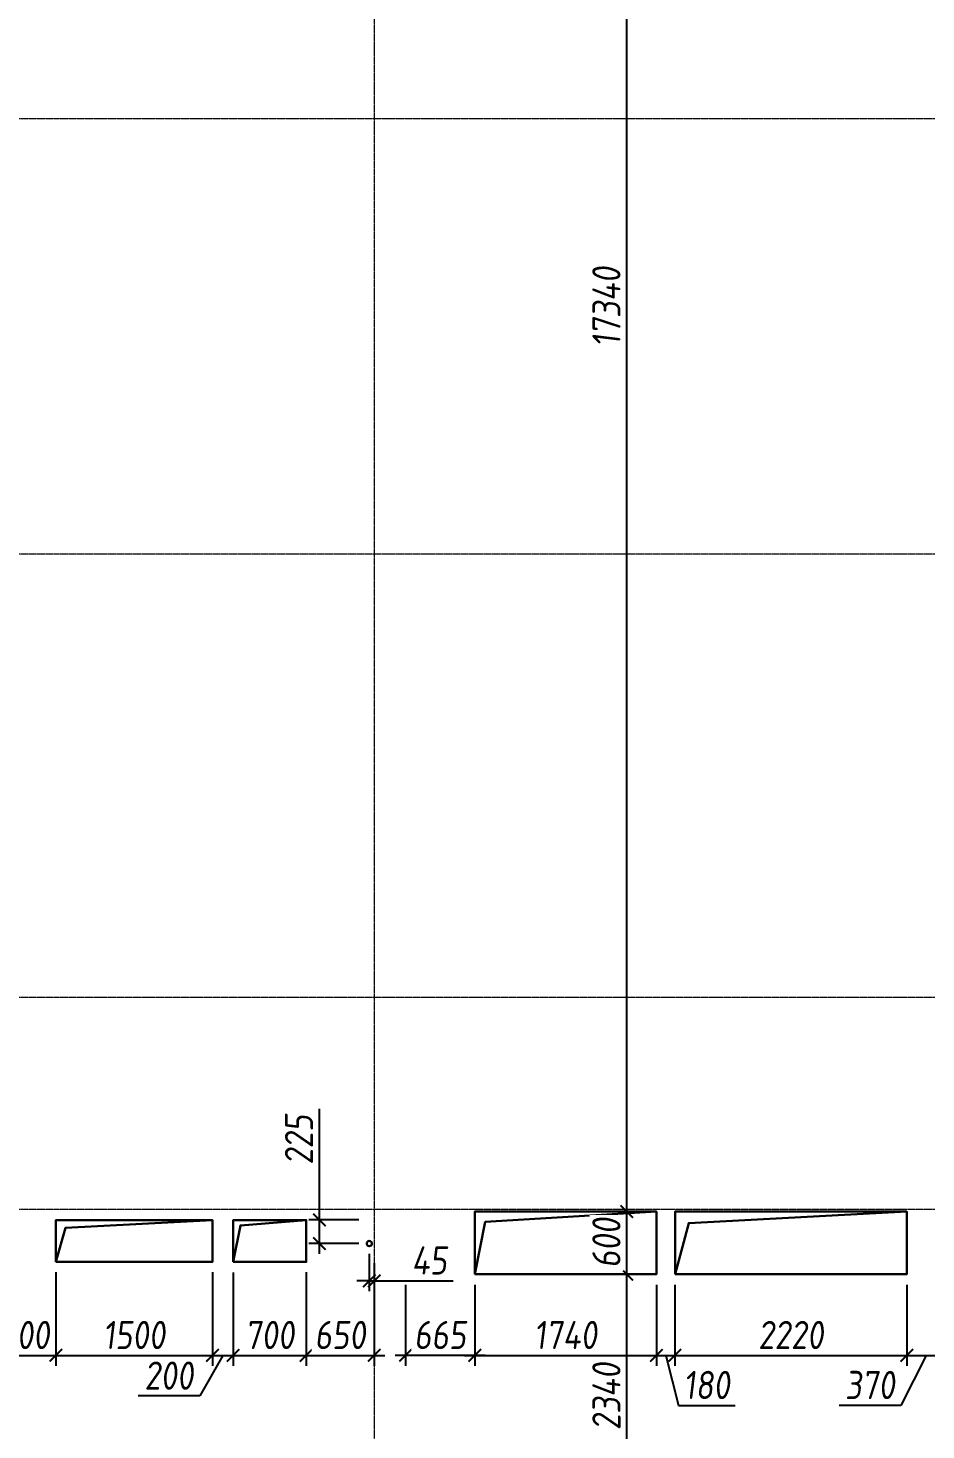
# Model space of a CAD drawing. Header units: millimetres. Extents: x -233751 to 529254, y -907864 to 285890.
# Drawn here: x 332487 to 341092, y 62604 to 76035 of the extents above; entities that cross this region are included whole.
import ezdxf

# ---------------------------------------------------------------- set-up
doc = ezdxf.new("R2010")
doc.units = ezdxf.units.MM
doc.linetypes.add('осевая', pattern=[2, 1.25, -0.25, 0.25, -0.25])
doc.layers.get('0').update_dxf_attribs({"lineweight": 30})
doc.layers.get('Defpoints').update_dxf_attribs({"lineweight": 0})
for name, color, linetype, lineweight in [('КР_Новые отверстия', 5, 'Continuous', 30), ('КР_Оси', 7, 'Continuous', 5), ('КР_Размеры отверстия', 7, 'Continuous', 5)]:
    doc.layers.add(name, color=color, linetype=linetype, lineweight=lineweight)
doc.styles.add('ISOCPEUR', font='isocpeur.ttf', dxfattribs={"width": 0.85, "oblique": 7})
doc.dimstyles.new('R_100', dxfattribs={"dimtxt": 270, "dimasz": 120, "dimexe": 100, "dimexo": 100, "dimgap": 60, "dimtad": 1, "dimdec": 0, "dimrnd": 5, "dimzin": 0, "dimdsep": 46, "dimtxsty": 'ISOCPEUR', "dimblk": 'ARCHTICK', "dimcen": 0, "dimdle": 100, "dimclrd": 256, "dimclre": 256, "dimclrt": 256, "dimadec": 0, "dimazin": 0, "dimtfac": 2, "dimtdec": 0, "dimtmove": 0, "dimatfit": 3, "dimfxl": 1, "dimtvp": 3, "dimtfill": 1, "dimtolj": 1, "dimtzin": 0, "dimarcsym": 0})

# ---------------------------------------------------------------- blocks, each defined once
blk = doc.blocks.new('*U1875')
at = {"color": 0, "linetype": 'ByBlock', "lineweight": -2, "ltscale": 10}
blk.add_line((0, 0), (-74924, 0), dxfattribs=at)
blk = doc.blocks.new('*U1876')
at = {"color": 0, "linetype": 'ByBlock', "lineweight": -2, "ltscale": 10}
blk.add_line((0, 0), (-74924, 0), dxfattribs=at)
blk = doc.blocks.new('*U1877')
at = {"color": 0, "linetype": 'ByBlock', "lineweight": -2, "ltscale": 10}
blk.add_line((0, 0), (-74924, 0), dxfattribs=at)
blk = doc.blocks.new('*U1878')
at = {"color": 0, "linetype": 'ByBlock', "lineweight": -2, "ltscale": 10}
blk.add_line((0, 0), (-74924, 0), dxfattribs=at)
blk = doc.blocks.new('*U1886')
at = {"color": 0, "linetype": 'ByBlock', "lineweight": -2, "ltscale": 10}
blk.add_line((0, 0), (0, -34307), dxfattribs=at)
blk = doc.blocks.new('_ArchTick')
at = {"color": 0, "linetype": 'ByBlock', "const_width": 0.15}
blk.add_lwpolyline([(-0.5, -0.5), (0.5, 0.5)], dxfattribs=at)
blk = doc.blocks.new('*D39')
at = {"layer": 'Defpoints', "color": 0, "transparency": 16777216}
for p in [(332155, 64215), (332755, 64215)]:
    blk.add_point(p, dxfattribs=at)
at = {"layer": 'КР_Размеры отверстия', "lineweight": -2, "transparency": 16777216}
for p, q in [((332155, 64115), (332155, 63219)), ((332755, 64115), (332755, 63219)), ((332055, 63319), (332855, 63319))]:
    blk.add_line(p, q, dxfattribs=at)
at = {"layer": 'КР_Размеры отверстия', "lineweight": -2, "transparency": 16777216, "xscale": 120, "yscale": 120, "zscale": 120, "rotation": 180}
blk.add_blockref('_ArchTick', (332155, 63319), dxfattribs=at)
at = {"layer": 'КР_Размеры отверстия', "lineweight": -2, "transparency": 16777216, "xscale": 120, "yscale": 120, "zscale": 120}
blk.add_blockref('_ArchTick', (332755, 63319), dxfattribs=at)
at = {"layer": 'КР_Размеры отверстия', "transparency": 16777216, "insert": (332455, 63514), "char_height": 270, "attachment_point": 5, "style": 'ISOCPEUR', "bg_fill": 3, "box_fill_scale": 1.1, "bg_fill_color": 256, "bg_fill_true_color": 13158600, "bg_fill_transparency": 0}
blk.add_mtext('\\A1;600', dxfattribs=at)
at = {"layer": 'Defpoints', "color": 0, "transparency": 16777216}
blk.add_point((332755, 63319), dxfattribs=at)
blk = doc.blocks.new('*D40')
at = {"layer": 'Defpoints', "color": 0, "transparency": 16777216}
for p in [(332755, 64215), (334255, 64215), (334255, 63319)]:
    blk.add_point(p, dxfattribs=at)
at = {"layer": 'КР_Размеры отверстия', "lineweight": -2, "transparency": 16777216}
for p, q in [((332755, 64115), (332755, 63219)), ((334255, 64115), (334255, 63219)), ((332655, 63319), (334355, 63319))]:
    blk.add_line(p, q, dxfattribs=at)
at = {"layer": 'КР_Размеры отверстия', "lineweight": -2, "transparency": 16777216, "xscale": 120, "yscale": 120, "zscale": 120, "rotation": 180}
blk.add_blockref('_ArchTick', (332755, 63319), dxfattribs=at)
at = {"layer": 'КР_Размеры отверстия', "lineweight": -2, "transparency": 16777216, "xscale": 120, "yscale": 120, "zscale": 120}
blk.add_blockref('_ArchTick', (334255, 63319), dxfattribs=at)
at = {"layer": 'КР_Размеры отверстия', "transparency": 16777216, "insert": (333505, 63514), "char_height": 270, "attachment_point": 5, "style": 'ISOCPEUR', "bg_fill": 3, "box_fill_scale": 1.1, "bg_fill_color": 256, "bg_fill_true_color": 13158600, "bg_fill_transparency": 0}
blk.add_mtext('\\A1;1500', dxfattribs=at)
blk = doc.blocks.new('*D41')
at = {"layer": 'Defpoints', "color": 0, "transparency": 16777216}
for p in [(334255, 64215), (334453, 64213), (334453, 63319)]:
    blk.add_point(p, dxfattribs=at)
at = {"layer": 'КР_Размеры отверстия', "lineweight": -2, "transparency": 16777216}
for p, q in [((334255, 64115), (334255, 63219)), ((334453, 64113), (334453, 63219)), ((334354, 63319), (334133, 62930)), ((334155, 63319), (334553, 63319)), ((334133, 62930), (333543, 62930))]:
    blk.add_line(p, q, dxfattribs=at)
at = {"layer": 'КР_Размеры отверстия', "lineweight": -2, "transparency": 16777216, "xscale": 120, "yscale": 120, "zscale": 120, "rotation": 180}
blk.add_blockref('_ArchTick', (334255, 63319), dxfattribs=at)
at = {"layer": 'КР_Размеры отверстия', "lineweight": -2, "transparency": 16777216, "xscale": 120, "yscale": 120, "zscale": 120}
blk.add_blockref('_ArchTick', (334453, 63319), dxfattribs=at)
at = {"layer": 'КР_Размеры отверстия', "transparency": 16777216, "insert": (333838, 63125), "char_height": 270, "attachment_point": 5, "style": 'ISOCPEUR', "bg_fill": 3, "box_fill_scale": 1.1, "bg_fill_color": 256, "bg_fill_true_color": 13158600, "bg_fill_transparency": 0}
blk.add_mtext('\\A1;200', dxfattribs=at)
blk = doc.blocks.new('*D42')
at = {"layer": 'Defpoints', "color": 0, "transparency": 16777216}
for p in [(334453, 64213), (335153, 64215), (335153, 63319)]:
    blk.add_point(p, dxfattribs=at)
at = {"layer": 'КР_Размеры отверстия', "lineweight": -2, "transparency": 16777216}
for p, q in [((334453, 64113), (334453, 63219)), ((335153, 64115), (335153, 63219)), ((334353, 63319), (335253, 63319))]:
    blk.add_line(p, q, dxfattribs=at)
at = {"layer": 'КР_Размеры отверстия', "lineweight": -2, "transparency": 16777216, "xscale": 120, "yscale": 120, "zscale": 120, "rotation": 180}
blk.add_blockref('_ArchTick', (334453, 63319), dxfattribs=at)
at = {"layer": 'КР_Размеры отверстия', "lineweight": -2, "transparency": 16777216, "xscale": 120, "yscale": 120, "zscale": 120}
blk.add_blockref('_ArchTick', (335153, 63319), dxfattribs=at)
at = {"layer": 'КР_Размеры отверстия', "transparency": 16777216, "insert": (334803, 63514), "char_height": 270, "attachment_point": 5, "style": 'ISOCPEUR', "bg_fill": 3, "box_fill_scale": 1.1, "bg_fill_color": 256, "bg_fill_true_color": 13158600, "bg_fill_transparency": 0}
blk.add_mtext('\\A1;700', dxfattribs=at)
blk = doc.blocks.new('*D43')
at = {"layer": 'Defpoints', "color": 0, "transparency": 16777216}
for p in [(335153, 64215), (335805, 64197)]:
    blk.add_point(p, dxfattribs=at)
at = {"layer": 'КР_Размеры отверстия', "lineweight": -2, "transparency": 16777216}
for p, q in [((335153, 64115), (335153, 63219)), ((335805, 64097), (335805, 63219)), ((335053, 63319), (335905, 63319))]:
    blk.add_line(p, q, dxfattribs=at)
at = {"layer": 'КР_Размеры отверстия', "lineweight": -2, "transparency": 16777216, "xscale": 120, "yscale": 120, "zscale": 120, "rotation": 180}
blk.add_blockref('_ArchTick', (335153, 63319), dxfattribs=at)
at = {"layer": 'КР_Размеры отверстия', "lineweight": -2, "transparency": 16777216, "xscale": 120, "yscale": 120, "zscale": 120}
blk.add_blockref('_ArchTick', (335805, 63319), dxfattribs=at)
at = {"layer": 'КР_Размеры отверстия', "transparency": 16777216, "insert": (335479, 63514), "char_height": 270, "attachment_point": 5, "style": 'ISOCPEUR', "bg_fill": 3, "box_fill_scale": 1.1, "bg_fill_color": 256, "bg_fill_true_color": 13158600, "bg_fill_transparency": 0}
blk.add_mtext('\\A1;650', dxfattribs=at)
at = {"layer": 'Defpoints', "color": 0, "transparency": 16777216}
blk.add_point((335805, 63319), dxfattribs=at)
blk = doc.blocks.new('*D45')
at = {"layer": 'Defpoints', "color": 0, "transparency": 16777216}
for p in [(335279, 64616), (335758, 64616), (335758, 64390)]:
    blk.add_point(p, dxfattribs=at)
at = {"layer": 'КР_Размеры отверстия', "lineweight": -2, "transparency": 16777216}
for p, q in [((335279, 64616), (335279, 65680)), ((335658, 64616), (335179, 64616)), ((335279, 64290), (335279, 64616)), ((335658, 64390), (335179, 64390))]:
    blk.add_line(p, q, dxfattribs=at)
at = {"layer": 'КР_Размеры отверстия', "lineweight": -2, "transparency": 16777216, "xscale": 120, "yscale": 120, "zscale": 120}
for p, rotation in [((335279, 64616), 90), ((335279, 64390), 270)]:
    blk.add_blockref('_ArchTick', p, dxfattribs=dict(at, rotation=rotation))
at = {"layer": 'КР_Размеры отверстия', "transparency": 16777216, "insert": (335084, 65385), "char_height": 270, "attachment_point": 5, "rotation": 90, "style": 'ISOCPEUR', "bg_fill": 3, "box_fill_scale": 1.1, "bg_fill_color": 256, "bg_fill_true_color": 13158600, "bg_fill_transparency": 0}
blk.add_mtext('\\A1;225', dxfattribs=at)
blk = doc.blocks.new('*D46')
at = {"layer": 'Defpoints', "color": 0, "transparency": 16777216}
for p in [(335758, 64390), (335805, 64303), (335805, 64033)]:
    blk.add_point(p, dxfattribs=at)
at = {"layer": 'КР_Размеры отверстия', "lineweight": -2, "transparency": 16777216}
for p, q in [((335758, 64290), (335758, 63933)), ((335805, 64203), (335805, 63933)), ((335758, 64033), (335638, 64033)), ((335758, 64033), (335805, 64033)), ((335805, 64033), (336560, 64033))]:
    blk.add_line(p, q, dxfattribs=at)
at = {"layer": 'КР_Размеры отверстия', "lineweight": -2, "transparency": 16777216, "xscale": 120, "yscale": 120, "zscale": 120}
blk.add_blockref('_ArchTick', (335758, 64033), dxfattribs=at)
at = {"layer": 'КР_Размеры отверстия', "lineweight": -2, "transparency": 16777216, "xscale": 120, "yscale": 120, "zscale": 120, "rotation": 180}
blk.add_blockref('_ArchTick', (335805, 64033), dxfattribs=at)
at = {"layer": 'КР_Размеры отверстия', "transparency": 16777216, "insert": (336334, 64228), "char_height": 270, "attachment_point": 5, "style": 'ISOCPEUR', "bg_fill": 3, "box_fill_scale": 1.1, "bg_fill_color": 256, "bg_fill_true_color": 13158600, "bg_fill_transparency": 0}
blk.add_mtext('\\A1;45', dxfattribs=at)
blk = doc.blocks.new('*D47')
at = {"layer": 'Defpoints', "color": 0, "transparency": 16777216}
for p in [(336105, 64096), (336769, 64096)]:
    blk.add_point(p, dxfattribs=at)
at = {"layer": 'КР_Размеры отверстия', "lineweight": -2, "transparency": 16777216}
for p, q in [((336105, 63996), (336105, 63219)), ((336769, 63996), (336769, 63219)), ((336869, 63319), (336005, 63319))]:
    blk.add_line(p, q, dxfattribs=at)
at = {"layer": 'КР_Размеры отверстия', "lineweight": -2, "transparency": 16777216, "xscale": 120, "yscale": 120, "zscale": 120, "rotation": 180}
blk.add_blockref('_ArchTick', (336105, 63319), dxfattribs=at)
at = {"layer": 'КР_Размеры отверстия', "lineweight": -2, "transparency": 16777216, "xscale": 120, "yscale": 120, "zscale": 120}
blk.add_blockref('_ArchTick', (336769, 63319), dxfattribs=at)
at = {"layer": 'КР_Размеры отверстия', "transparency": 16777216, "insert": (336437, 63514), "char_height": 270, "attachment_point": 5, "style": 'ISOCPEUR', "bg_fill": 3, "box_fill_scale": 1.1, "bg_fill_color": 256, "bg_fill_true_color": 13158600, "bg_fill_transparency": 0}
blk.add_mtext('\\A1;665', dxfattribs=at)
at = {"layer": 'Defpoints', "color": 0, "transparency": 16777216}
blk.add_point((336105, 63319), dxfattribs=at)
blk = doc.blocks.new('*D48')
at = {"layer": 'Defpoints', "color": 0, "transparency": 16777216}
for p in [(336769, 64096), (338509, 64096), (338509, 63319)]:
    blk.add_point(p, dxfattribs=at)
at = {"layer": 'КР_Размеры отверстия', "lineweight": -2, "transparency": 16777216}
for p, q in [((336769, 63996), (336769, 63219)), ((338509, 63996), (338509, 63219)), ((336669, 63319), (338609, 63319))]:
    blk.add_line(p, q, dxfattribs=at)
at = {"layer": 'КР_Размеры отверстия', "lineweight": -2, "transparency": 16777216, "xscale": 120, "yscale": 120, "zscale": 120, "rotation": 180}
blk.add_blockref('_ArchTick', (336769, 63319), dxfattribs=at)
at = {"layer": 'КР_Размеры отверстия', "lineweight": -2, "transparency": 16777216, "xscale": 120, "yscale": 120, "zscale": 120}
blk.add_blockref('_ArchTick', (338509, 63319), dxfattribs=at)
at = {"layer": 'КР_Размеры отверстия', "transparency": 16777216, "insert": (337639, 63514), "char_height": 270, "attachment_point": 5, "style": 'ISOCPEUR', "bg_fill": 3, "box_fill_scale": 1.1, "bg_fill_color": 256, "bg_fill_true_color": 13158600, "bg_fill_transparency": 0}
blk.add_mtext('\\A1;1740', dxfattribs=at)
blk = doc.blocks.new('*D49')
at = {"layer": 'Defpoints', "color": 0, "transparency": 16777216}
for p in [(338509, 64096), (338687, 64096), (338687, 63319)]:
    blk.add_point(p, dxfattribs=at)
at = {"layer": 'КР_Размеры отверстия', "lineweight": -2, "transparency": 16777216}
for p, q in [((338509, 63996), (338509, 63219)), ((338687, 63996), (338687, 63219)), ((338409, 63319), (338787, 63319)), ((338598, 63319), (338720, 62840)), ((338720, 62840), (339263, 62840))]:
    blk.add_line(p, q, dxfattribs=at)
at = {"layer": 'КР_Размеры отверстия', "lineweight": -2, "transparency": 16777216, "xscale": 120, "yscale": 120, "zscale": 120, "rotation": 180}
blk.add_blockref('_ArchTick', (338509, 63319), dxfattribs=at)
at = {"layer": 'КР_Размеры отверстия', "transparency": 16777216, "insert": (338992, 63035), "char_height": 270, "attachment_point": 5, "style": 'ISOCPEUR', "bg_fill": 3, "box_fill_scale": 1.1, "bg_fill_color": 256, "bg_fill_true_color": 13158600, "bg_fill_transparency": 0}
blk.add_mtext('\\A1;180', dxfattribs=at)
at = {"layer": 'КР_Размеры отверстия', "lineweight": -2, "transparency": 16777216, "xscale": 120, "yscale": 120, "zscale": 120}
blk.add_blockref('_ArchTick', (338687, 63319), dxfattribs=at)
blk = doc.blocks.new('*D50')
at = {"layer": 'Defpoints', "color": 0, "transparency": 16777216}
for p in [(338687, 64096), (340909, 64096), (340909, 63319)]:
    blk.add_point(p, dxfattribs=at)
at = {"layer": 'КР_Размеры отверстия', "lineweight": -2, "transparency": 16777216}
for p, q in [((338687, 63996), (338687, 63219)), ((340909, 63996), (340909, 63219)), ((338587, 63319), (341009, 63319))]:
    blk.add_line(p, q, dxfattribs=at)
at = {"layer": 'КР_Размеры отверстия', "lineweight": -2, "transparency": 16777216, "xscale": 120, "yscale": 120, "zscale": 120, "rotation": 180}
blk.add_blockref('_ArchTick', (338687, 63319), dxfattribs=at)
at = {"layer": 'КР_Размеры отверстия', "lineweight": -2, "transparency": 16777216, "xscale": 120, "yscale": 120, "zscale": 120}
blk.add_blockref('_ArchTick', (340909, 63319), dxfattribs=at)
at = {"layer": 'КР_Размеры отверстия', "transparency": 16777216, "insert": (339798, 63514), "char_height": 270, "attachment_point": 5, "style": 'ISOCPEUR', "bg_fill": 3, "box_fill_scale": 1.1, "bg_fill_color": 256, "bg_fill_true_color": 13158600, "bg_fill_transparency": 0}
blk.add_mtext('\\A1;2220', dxfattribs=at)
blk = doc.blocks.new('*D51')
at = {"layer": 'Defpoints', "color": 0, "transparency": 16777216}
for p in [(340909, 64096), (341280, 64096), (341280, 63319)]:
    blk.add_point(p, dxfattribs=at)
at = {"layer": 'КР_Размеры отверстия', "lineweight": -2, "transparency": 16777216}
for p, q in [((340909, 63996), (340909, 63219)), ((341280, 63996), (341280, 63219)), ((340809, 63319), (341380, 63319)), ((341094, 63319), (340850, 62840)), ((340850, 62840), (340261, 62840))]:
    blk.add_line(p, q, dxfattribs=at)
at = {"layer": 'КР_Размеры отверстия', "lineweight": -2, "transparency": 16777216, "xscale": 120, "yscale": 120, "zscale": 120}
blk.add_blockref('_ArchTick', (341280, 63319), dxfattribs=at)
at = {"layer": 'КР_Размеры отверстия', "transparency": 16777216, "insert": (340556, 63035), "char_height": 270, "attachment_point": 5, "style": 'ISOCPEUR', "bg_fill": 3, "box_fill_scale": 1.1, "bg_fill_color": 256, "bg_fill_true_color": 13158600, "bg_fill_transparency": 0}
blk.add_mtext('\\A1;370', dxfattribs=at)
at = {"layer": 'КР_Размеры отверстия', "lineweight": -2, "transparency": 16777216, "xscale": 120, "yscale": 120, "zscale": 120, "rotation": 180}
blk.add_blockref('_ArchTick', (340909, 63319), dxfattribs=at)
blk = doc.blocks.new('*D53')
at = {"layer": 'Defpoints', "color": 0, "transparency": 16777216}
for p in [(338225, 64096), (338353, 64096), (338249, 61756)]:
    blk.add_point(p, dxfattribs=at)
at = {"layer": 'КР_Размеры отверстия', "lineweight": -2, "transparency": 16777216}
for p, q in [((338253, 64096), (338125, 64096)), ((338225, 61656), (338225, 64196)), ((338149, 61756), (338125, 61756))]:
    blk.add_line(p, q, dxfattribs=at)
at = {"layer": 'КР_Размеры отверстия', "lineweight": -2, "transparency": 16777216, "xscale": 120, "yscale": 120, "zscale": 120}
for p, rotation in [((338225, 64096), 90), ((338225, 61756), 270)]:
    blk.add_blockref('_ArchTick', p, dxfattribs=dict(at, rotation=rotation))
at = {"layer": 'КР_Размеры отверстия', "transparency": 16777216, "insert": (338030, 62926), "char_height": 270, "attachment_point": 5, "rotation": 90, "style": 'ISOCPEUR', "bg_fill": 3, "box_fill_scale": 1.1, "bg_fill_color": 256, "bg_fill_true_color": 13158600, "bg_fill_transparency": 0}
blk.add_mtext('\\A1;2340', dxfattribs=at)
blk = doc.blocks.new('*D54')
at = {"layer": 'Defpoints', "color": 0, "transparency": 16777216}
for p in [(338509, 64696), (338353, 64096)]:
    blk.add_point(p, dxfattribs=at)
at = {"layer": 'КР_Размеры отверстия', "lineweight": -2, "transparency": 16777216}
for p, q in [((338225, 63996), (338225, 64796)), ((338409, 64696), (338125, 64696)), ((338253, 64096), (338125, 64096))]:
    blk.add_line(p, q, dxfattribs=at)
at = {"layer": 'КР_Размеры отверстия', "lineweight": -2, "transparency": 16777216, "xscale": 120, "yscale": 120, "zscale": 120}
for p, rotation in [((338225, 64696), 90), ((338225, 64096), 270)]:
    blk.add_blockref('_ArchTick', p, dxfattribs=dict(at, rotation=rotation))
at = {"layer": 'КР_Размеры отверстия', "transparency": 16777216, "insert": (338030, 64396), "char_height": 270, "attachment_point": 5, "rotation": 90, "style": 'ISOCPEUR', "bg_fill": 3, "box_fill_scale": 1.1, "bg_fill_color": 256, "bg_fill_true_color": 13158600, "bg_fill_transparency": 0}
blk.add_mtext('\\A1;600', dxfattribs=at)
at = {"layer": 'Defpoints', "color": 0, "transparency": 16777216}
blk.add_point((338225, 64696), dxfattribs=at)
blk = doc.blocks.new('*D55')
at = {"layer": 'Defpoints', "color": 0, "transparency": 16777216}
for p in [(338225, 82033), (338355, 82033), (338509, 64696)]:
    blk.add_point(p, dxfattribs=at)
at = {"layer": 'КР_Размеры отверстия', "lineweight": -2, "transparency": 16777216}
for p, q in [((338225, 64596), (338225, 82133)), ((338255, 82033), (338125, 82033)), ((338409, 64696), (338125, 64696))]:
    blk.add_line(p, q, dxfattribs=at)
at = {"layer": 'КР_Размеры отверстия', "lineweight": -2, "transparency": 16777216, "xscale": 120, "yscale": 120, "zscale": 120}
for p, rotation in [((338225, 82033), 90), ((338225, 64696), 270)]:
    blk.add_blockref('_ArchTick', p, dxfattribs=dict(at, rotation=rotation))
at = {"layer": 'КР_Размеры отверстия', "transparency": 16777216, "insert": (338030, 73365), "char_height": 270, "attachment_point": 5, "rotation": 90, "style": 'ISOCPEUR', "bg_fill": 3, "box_fill_scale": 1.1, "bg_fill_color": 256, "bg_fill_true_color": 13158600, "bg_fill_transparency": 0}
blk.add_mtext('\\A1;17340', dxfattribs=at)

msp = doc.modelspace()

# ---------------------------------------------------------------- linework, layer by layer
at = {"layer": 'КР_Новые отверстия'}
for points in [[(332754.6, 64214.6), (334254.6, 64214.6), (334254.6, 64614.6), (332754.6, 64614.6)], [(334453.6, 64214.6), (335153.2, 64214.6), (335153.2, 64614.6), (334453.6, 64614.6)], [(336768.6, 64095.7), (338508.5, 64095.7), (338508.5, 64695.7), (336768.6, 64695.7)], [(338687.4, 64095.7), (340908.5, 64095.7), (340908.5, 64695.7), (338687.4, 64695.7)]]:
    msp.add_lwpolyline(points, close=True, dxfattribs=at)
for points in [[(332754.6, 64214.6), (332845.8, 64540.5), (334254.6, 64614.6)], [(334453.6, 64214.6), (334522.3, 64563.9), (335153.2, 64614.6)], [(336768.6, 64095.7), (336868.6, 64597.5), (338508.5, 64695.7)], [(338687.4, 64095.7), (338818.2, 64585.9), (340908.5, 64695.7)]]:
    msp.add_lwpolyline(points, dxfattribs=at)
msp.add_circle((335757.7, 64389.7), 25, dxfattribs=at)

# ---------------------------------------------------------------- block references
at = {"layer": 'КР_Оси', "linetype": 'осевая'}
for name, p in [('*U1886', (335804.6, 87701.9)), ('*U1878', (400588, 75165.7)), ('*U1877', (400588, 70995.7)), ('*U1876', (400588, 66745.7)), ('*U1875', (400588, 64715.7))]:
    msp.add_blockref(name, p, dxfattribs=at)

# ---------------------------------------------------------------- next in the draw order: dimensions: what is measured, and where the dimension line sits
at = {"layer": 'КР_Размеры отверстия'}
dim = msp.add_linear_dim(base=(335278.9, 64615.7), p1=(335757.7, 64389.7), p2=(335757.7, 64615.7), angle=90, dimstyle='R_100', override={"dimpost": '\\X'}, dxfattribs=at)
dim.commit()
dim.dimension.update_dxf_attribs({"geometry": '*D45', "text_midpoint": (335278.9, 65385.4), "dimtype": 160})
dim = msp.add_linear_dim(base=(332754.6, 63319.1), p1=(332154.6, 64214.6), p2=(332754.6, 64214.6), dimstyle='R_100', override={"dimpost": '\\X'}, dxfattribs=at)
dim.commit()
dim.dimension.update_dxf_attribs({"geometry": '*D39', "text_midpoint": (332454.6, 63514.1)})

# ---------------------------------------------------------------- next in the draw order: dimensions: what is measured, and where the dimension line sits
dim = msp.add_linear_dim(base=(334254.6, 63319.1), p1=(332754.6, 64214.6), p2=(334254.6, 64214.6), dimstyle='R_100', override={"dimpost": '\\X'}, dxfattribs=at)
dim.commit()
dim.dimension.update_dxf_attribs({"geometry": '*D40', "text_midpoint": (333504.6, 63514.1)})

# ---------------------------------------------------------------- next in the draw order: dimensions: what is measured, and where the dimension line sits
dim = msp.add_linear_dim(base=(334453.2, 63319.1), p1=(334254.6, 64214.6), p2=(334453.2, 64213.4), dimstyle='R_100', override={"dimpost": '\\X', "dimtmove": 1}, dxfattribs=at)
dim.commit()
dim.dimension.update_dxf_attribs({"geometry": '*D41', "text_midpoint": (334072.6, 62929.8), "dimtype": 160})

# ---------------------------------------------------------------- next in the draw order: dimensions: what is measured, and where the dimension line sits
dim = msp.add_linear_dim(base=(335153.2, 63319.1), p1=(334453.2, 64213.4), p2=(335153.2, 64214.6), dimstyle='R_100', override={"dimpost": '\\X'}, dxfattribs=at)
dim.commit()
dim.dimension.update_dxf_attribs({"geometry": '*D42', "text_midpoint": (334803.2, 63514.1)})

# ---------------------------------------------------------------- next in the draw order: dimensions: what is measured, and where the dimension line sits
dim = msp.add_linear_dim(base=(335804.6, 63319.1), p1=(335153.2, 64214.6), p2=(335804.6, 64197.3), dimstyle='R_100', override={"dimpost": '\\X'}, dxfattribs=at)
dim.commit()
dim.dimension.update_dxf_attribs({"geometry": '*D43', "text_midpoint": (335478.9, 63514.1)})

# ---------------------------------------------------------------- next in the draw order: dimensions: what is measured, and where the dimension line sits
dim = msp.add_linear_dim(base=(335804.6, 64033.2), p1=(335757.7, 64389.7), p2=(335804.6, 64303.3), dimstyle='R_100', override={"dimpost": '\\X'}, dxfattribs=at)
dim.commit()
dim.dimension.update_dxf_attribs({"geometry": '*D46', "text_midpoint": (336334.2, 64033.2), "dimtype": 160})

# ---------------------------------------------------------------- next in the draw order: dimensions: what is measured, and where the dimension line sits
dim = msp.add_linear_dim(base=(336104.6, 63319.1), p1=(336768.6, 64095.7), p2=(336104.6, 64095.7), dimstyle='R_100', override={"dimpost": '\\X'}, dxfattribs=at)
dim.commit()
dim.dimension.update_dxf_attribs({"geometry": '*D47', "text_midpoint": (336436.6, 63514.1)})

# ---------------------------------------------------------------- next in the draw order: dimensions: what is measured, and where the dimension line sits
dim = msp.add_linear_dim(base=(338508.5, 63319.1), p1=(336768.6, 64095.7), p2=(338508.5, 64095.7), dimstyle='R_100', override={"dimpost": '\\X'}, dxfattribs=at)
dim.commit()
dim.dimension.update_dxf_attribs({"geometry": '*D48', "text_midpoint": (337638.6, 63514.1)})

# ---------------------------------------------------------------- next in the draw order: dimensions: what is measured, and where the dimension line sits
dim = msp.add_linear_dim(base=(338687.4, 63319.1), p1=(338508.5, 64095.7), p2=(338687.4, 64095.7), dimstyle='R_100', override={"dimpost": '\\X', "dimtmove": 1}, dxfattribs=at)
dim.commit()
dim.dimension.update_dxf_attribs({"geometry": '*D49', "text_midpoint": (338780.2, 62839.6), "dimtype": 160})

# ---------------------------------------------------------------- next in the draw order: dimensions: what is measured, and where the dimension line sits
dim = msp.add_linear_dim(base=(338225, 64095.7), p1=(338249.4, 61755.7), p2=(338353.2, 64095.7), angle=90, dimstyle='R_100', override={"dimpost": '\\X'}, dxfattribs=at)
dim.commit()
dim.dimension.update_dxf_attribs({"geometry": '*D53', "text_midpoint": (338030, 62925.7)})
dim = msp.add_linear_dim(base=(340908.5, 63319.1), p1=(338687.4, 64095.7), p2=(340908.5, 64095.7), dimstyle='R_100', override={"dimpost": '\\X'}, dxfattribs=at)
dim.commit()
dim.dimension.update_dxf_attribs({"geometry": '*D50', "text_midpoint": (339798, 63514.1)})

# ---------------------------------------------------------------- next in the draw order: dimensions: what is measured, and where the dimension line sits
dim = msp.add_linear_dim(base=(338225, 64695.7), p1=(338353.2, 64095.7), p2=(338508.5, 64695.7), angle=90, dimstyle='R_100', override={"dimpost": '\\X'}, dxfattribs=at)
dim.commit()
dim.dimension.update_dxf_attribs({"geometry": '*D54', "text_midpoint": (338030, 64395.7)})
dim = msp.add_linear_dim(base=(341279.6, 63319.1), p1=(340908.5, 64095.7), p2=(341279.6, 64095.7), dimstyle='R_100', override={"dimpost": '\\X', "dimtmove": 1}, dxfattribs=at)
dim.commit()
dim.dimension.update_dxf_attribs({"geometry": '*D51', "text_midpoint": (340790.2, 62839.6), "dimtype": 160})

# ---------------------------------------------------------------- next in the draw order: dimensions: what is measured, and where the dimension line sits
dim = msp.add_linear_dim(base=(338225, 82033.4), p1=(338508.5, 64695.7), p2=(338354.6, 82033.4), angle=90, dimstyle='R_100', override={"dimpost": '\\X'}, dxfattribs=at)
dim.commit()
dim.dimension.update_dxf_attribs({"geometry": '*D55', "text_midpoint": (338030, 73364.5)})

doc.saveas('drawing.dxf')
